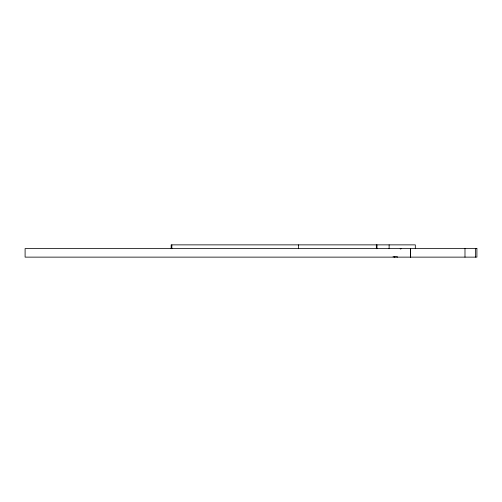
<?xml version="1.0" encoding="UTF-8"?>
<svg xmlns="http://www.w3.org/2000/svg" width="502" height="502" viewBox="0 0 502 502"><rect width="100%" height="100%" fill="white"/><g stroke="black" fill="none" stroke-linecap="round" stroke-linejoin="round"><path stroke-width="0.75" d="M393.022 256.792L397.383 256.792L397.383 257.131M475.469 248.565L475.469 257.131M464.984 248.565L464.984 257.131M415.323 248.703L415.323 244.869L171.169 244.869L171.169 248.703M410.573 248.565L410.573 257.131M410.441 248.565L410.441 257.131M400.979 248.565L400.947 248.91M400.358 248.565L400.358 248.91M400.245 248.565L400.245 248.91M394.503 256.792L394.503 257.131M389.119 244.869L389.119 248.703M376.989 244.869L376.989 248.703M376.343 244.869L376.343 248.703M298.408 244.869L298.408 248.703M171.853 244.869L171.853 248.703M476.9 248.565L25.1 248.565L25.1 257.131L476.9 257.131L476.9 248.565"/></g></svg>
